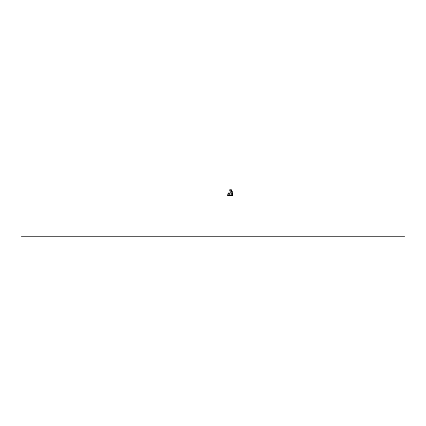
<?xml version="1.0" encoding="UTF-8"?>
<svg xmlns="http://www.w3.org/2000/svg" width="426" height="426" viewBox="0 0 426 426"><rect width="100%" height="100%" fill="white"/><g stroke="black" fill="none" stroke-linecap="round" stroke-linejoin="round"><path stroke-width="0.64" d="M232.191 193.063L232.649 195.449L227.543 195.449L228.405 193.069L229.252 193.106L228.762 194.032L229.438 194.389L231.43 190.646L230.754 190.289L230.035 191.093L229.598 190.204L229.816 189.676L231.44 189.676L231.882 191.679M231.882 193.255L232.191 193.255M227.543 195.145L232.649 195.145M21.3 236.323L404.7 236.323M232.191 195.449L232.191 191.365L231.882 191.365L231.882 195.449M230.732 195.145L230.732 195.449M229.46 195.145L229.46 195.449"/></g></svg>
